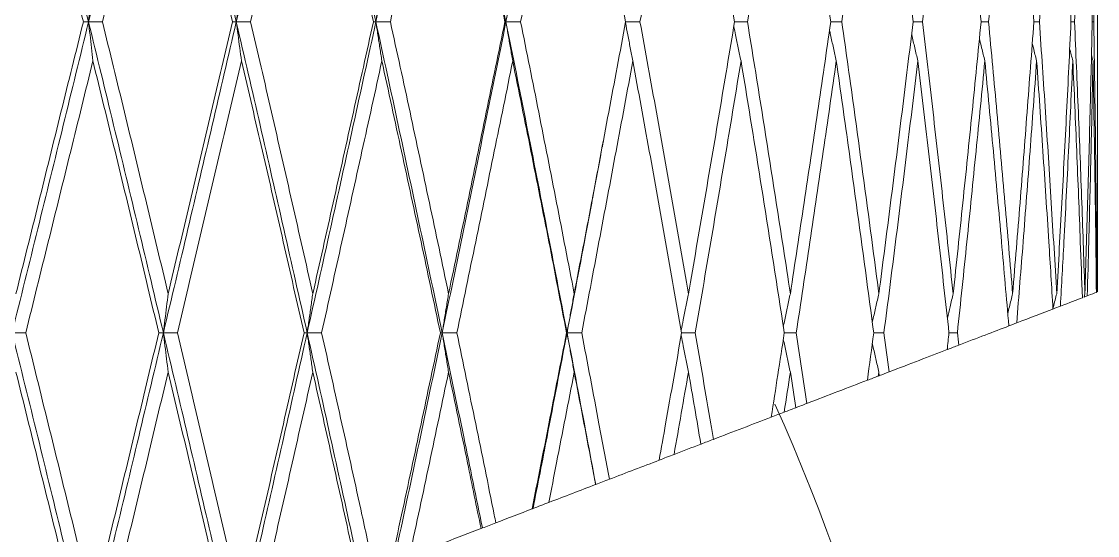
# Model space of a CAD drawing. Extents: x 1661 to 2451, y 0 to 579.
# Drawn here: x 2173.46 to 2183.99, y 430.9 to 435.94 of the extents above; entities that cross this region are included whole.
import ezdxf

# ---------------------------------------------------------------- set-up
doc = ezdxf.new("R2010")
doc.units = 0
doc.header["$LTSCALE"] = 10
doc.header["$MEASUREMENT"] = 0
doc.layers.add('1', color=7, linetype='CONTINUOUS')
doc.layers.add('2', color=7, linetype='CONTINUOUS', true_color=0xffffff)

msp = doc.modelspace()

# ---------------------------------------------------------------- linework, layer by layer
at = {"layer": '1', "color": 7, "linetype": 'Continuous', "lineweight": 18}
msp.add_arc((2162.592, 423.984), 20, 3.7175, 24.2293, dxfattribs=at)
at = {"layer": '2', "color": 7, "linetype": 'Continuous', "lineweight": 18}
for p, q in [((2183.989, 434.768), (2183.989, 437.095)), ((2183.989, 433.289), (2183.989, 434.003)), ((2183.856, 433.238), (2183.857, 433.239)), ((2183.866, 433.272), (2183.857, 433.239)), ((2181.849, 432.505), (2181.843, 432.466)), ((2181.849, 432.505), (2181.853, 432.47))]:
    msp.add_line(p, q, dxfattribs=at)
for points, degree in [([(2173.363, 438.956), (2173.447, 438.622), (2173.615, 437.953), (2173.864, 436.946), (2174.03, 436.271), (2174.112, 435.933)], 3), ([(2174.112, 435.933), (2174.195, 436.271), (2174.359, 436.945), (2174.603, 437.953), (2174.764, 438.622), (2174.844, 438.956)], 3), ([(2174.844, 438.956), (2174.925, 438.622), (2175.085, 437.953), (2175.323, 436.946), (2175.48, 436.271), (2175.558, 435.933)], 3), ([(2176.252, 438.956), (2176.177, 438.622), (2176.024, 437.953), (2175.793, 436.945), (2175.637, 436.271), (2175.558, 435.933)], 3), ([(2176.925, 435.933), (2176.851, 436.271), (2176.703, 436.946), (2176.479, 437.953), (2176.328, 438.622), (2176.252, 438.956)], 3), ([(2176.925, 435.933), (2176.998, 436.271), (2177.144, 436.945), (2177.361, 437.953), (2177.503, 438.622), (2177.574, 438.956)], 3), ([(2177.574, 438.956), (2177.644, 438.622), (2177.785, 437.953), (2177.993, 436.946), (2178.13, 436.271), (2178.198, 435.933)], 3), ([(2178.796, 438.956), (2178.731, 438.622), (2178.6, 437.953), (2178.401, 436.945), (2178.266, 436.271), (2178.198, 435.933)], 3), ([(2173.401, 438.578), (2173.475, 438.285), (2173.622, 437.699), (2173.842, 436.818), (2173.988, 436.228), (2174.061, 435.933)], 3), ([(2174.891, 438.578), (2174.82, 438.285), (2174.679, 437.699), (2174.464, 436.818), (2174.32, 436.228), (2174.248, 435.933)], 3), ([(2174.891, 438.578), (2174.962, 438.285), (2175.102, 437.699), (2175.312, 436.818), (2175.451, 436.228), (2175.52, 435.933)], 3), ([(2176.307, 438.578), (2176.24, 438.285), (2176.106, 437.699), (2175.903, 436.818), (2175.767, 436.228), (2175.698, 435.933)], 3), ([(2176.307, 438.578), (2176.374, 438.285), (2176.507, 437.699), (2176.704, 436.818), (2176.835, 436.228), (2176.9, 435.933)], 3), ([(2177.067, 435.933), (2177.131, 436.228), (2177.259, 436.818), (2177.449, 437.699), (2177.574, 438.285), (2177.636, 438.578)], 3), ([(2177.636, 438.578), (2177.698, 438.285), (2177.822, 437.699), (2178.006, 436.818), (2178.127, 436.228), (2178.187, 435.933)], 3), ([(2178.866, 438.578), (2178.809, 438.285), (2178.694, 437.699), (2178.519, 436.818), (2178.401, 436.228), (2178.341, 435.933)], 3), ([(2178.866, 438.578), (2178.923, 438.285), (2179.036, 437.699), (2179.204, 436.818), (2179.315, 436.228), (2179.369, 435.933)], 3), ([(2179.51, 435.933), (2179.564, 436.228), (2179.671, 436.818), (2179.83, 437.699), (2179.933, 438.285), (2179.985, 438.578)], 3), ([(2179.985, 438.578), (2180.036, 438.285), (2180.138, 437.699), (2180.289, 436.818), (2180.387, 436.228), (2180.436, 435.933)], 3), ([(2180.982, 438.578), (2180.937, 438.285), (2180.845, 437.699), (2180.705, 436.818), (2180.61, 436.228), (2180.562, 435.933)], 3), ([(2180.982, 438.578), (2181.027, 438.285), (2181.117, 437.699), (2181.249, 436.818), (2181.335, 436.228), (2181.377, 435.933)], 3), ([(2181.486, 435.933), (2181.528, 436.228), (2181.611, 436.818), (2181.731, 437.699), (2181.81, 438.285), (2181.849, 438.578)], 3), ([(2181.849, 438.578), (2181.887, 438.285), (2181.964, 437.699), (2182.076, 436.818), (2182.148, 436.228), (2182.184, 435.933)], 3), ([(2182.576, 438.578), (2182.544, 438.285), (2182.48, 437.699), (2182.38, 436.818), (2182.311, 436.228), (2182.276, 435.933)], 3), ([(2182.576, 438.578), (2182.608, 438.285), (2182.671, 437.699), (2182.762, 436.818), (2182.82, 436.228), (2182.849, 435.933)], 3), ([(2182.922, 435.933), (2182.95, 436.228), (2183.005, 436.818), (2183.083, 437.699), (2183.134, 438.285), (2183.158, 438.578)], 3), ([(2183.158, 438.578), (2183.183, 438.285), (2183.231, 437.699), (2183.3, 436.818), (2183.344, 436.228), (2183.366, 435.933)], 3), ([(2183.59, 438.578), (2183.572, 438.285), (2183.537, 437.699), (2183.48, 436.818), (2183.44, 436.228), (2183.42, 435.933)], 3), ([(2183.59, 438.578), (2183.607, 438.285), (2183.64, 437.699), (2183.687, 436.818), (2183.716, 436.228), (2183.729, 435.933)], 3), ([(2183.764, 435.933), (2183.777, 436.228), (2183.802, 436.818), (2183.836, 437.699), (2183.856, 438.285), (2183.866, 438.578)], 3), ([(2183.866, 438.578), (2183.875, 438.285), (2183.893, 437.699), (2183.917, 436.818), (2183.931, 436.228), (2183.937, 435.933)], 3), ([(2183.984, 438.578), (2183.982, 438.285), (2183.977, 437.699), (2183.966, 436.818), (2183.957, 436.228), (2183.952, 435.933)], 3), ([(2174.154, 436.315), (2174.15, 436.272), (2174.14, 436.188), (2174.126, 436.061), (2174.117, 435.976), (2174.112, 435.933)], 3), ([(2175.609, 436.315), (2175.603, 436.272), (2175.592, 436.188), (2175.575, 436.061), (2175.564, 435.976), (2175.558, 435.933)], 3), ([(2176.983, 436.315), (2176.977, 436.272), (2176.964, 436.188), (2176.944, 436.061), (2176.931, 435.976), (2176.925, 435.933)], 3), ([(2178.264, 436.315), (2178.257, 436.272), (2178.242, 436.188), (2178.22, 436.061), (2178.205, 435.976), (2178.198, 435.933)], 3), ([(2173.363, 432.889), (2173.447, 433.228), (2173.615, 433.907), (2173.865, 434.922), (2174.03, 435.597), (2174.112, 435.933)], 3), ([(2173.401, 433.272), (2173.475, 433.569), (2173.623, 434.162), (2173.842, 435.049), (2173.988, 435.639), (2174.061, 435.933)], 3), ([(2174.061, 435.933), (2174.066, 435.933), (2174.078, 435.933), (2174.095, 435.933), (2174.106, 435.933), (2174.112, 435.933)], 3), ([(2174.112, 435.933), (2174.127, 435.933), (2174.157, 435.933), (2174.203, 435.933), (2174.233, 435.933), (2174.248, 435.933)], 3), ([(2174.844, 432.889), (2174.764, 433.228), (2174.602, 433.907), (2174.358, 434.922), (2174.194, 435.597), (2174.112, 435.933)], 3), ([(2174.112, 435.933), (2174.117, 435.891), (2174.126, 435.806), (2174.14, 435.679), (2174.15, 435.594), (2174.154, 435.552)], 3), ([(2174.248, 435.933), (2174.32, 435.639), (2174.464, 435.049), (2174.678, 434.162), (2174.82, 433.569), (2174.891, 433.272)], 3), ([(2174.844, 432.889), (2174.925, 433.228), (2175.085, 433.907), (2175.323, 434.922), (2175.48, 435.597), (2175.558, 435.933)], 3), ([(2174.891, 433.272), (2174.962, 433.569), (2175.103, 434.162), (2175.312, 435.049), (2175.451, 435.639), (2175.52, 435.933)], 3), ([(2175.52, 435.933), (2175.524, 435.933), (2175.533, 435.933), (2175.546, 435.933), (2175.554, 435.933), (2175.558, 435.933)], 3), ([(2175.698, 435.933), (2175.683, 435.933), (2175.651, 435.933), (2175.605, 435.933), (2175.574, 435.933), (2175.558, 435.933)], 3), ([(2175.558, 435.933), (2175.637, 435.597), (2175.792, 434.922), (2176.023, 433.907), (2176.176, 433.228), (2176.252, 432.889)], 3), ([(2175.609, 435.552), (2175.603, 435.594), (2175.592, 435.679), (2175.575, 435.806), (2175.564, 435.891), (2175.558, 435.933)], 3), ([(2175.698, 435.933), (2175.767, 435.639), (2175.903, 435.049), (2176.106, 434.162), (2176.24, 433.569), (2176.307, 433.272)], 3), ([(2176.925, 435.933), (2176.851, 435.597), (2176.704, 434.922), (2176.48, 433.907), (2176.328, 433.228), (2176.252, 432.889)], 3), ([(2176.9, 435.933), (2176.835, 435.639), (2176.704, 435.049), (2176.507, 434.162), (2176.374, 433.569), (2176.307, 433.272)], 3), ([(2176.925, 435.933), (2176.922, 435.933), (2176.916, 435.933), (2176.908, 435.933), (2176.902, 435.933), (2176.9, 435.933)], 3), ([(2176.925, 435.933), (2176.94, 435.933), (2176.972, 435.933), (2177.019, 435.933), (2177.051, 435.933), (2177.067, 435.933)], 3), ([(2177.574, 432.889), (2177.503, 433.228), (2177.36, 433.907), (2177.144, 434.922), (2176.998, 435.597), (2176.925, 435.933)], 3), ([(2176.925, 435.933), (2176.931, 435.891), (2176.944, 435.806), (2176.964, 435.679), (2176.977, 435.594), (2176.983, 435.552)], 3), ([(2177.067, 435.933), (2177.131, 435.639), (2177.259, 435.049), (2177.449, 434.162), (2177.574, 433.569), (2177.636, 433.272)], 3), ([(2177.574, 432.889), (2177.645, 433.228), (2177.785, 433.907), (2177.993, 434.922), (2178.13, 435.597), (2178.198, 435.933)], 3), ([(2177.636, 433.272), (2177.699, 433.569), (2177.822, 434.162), (2178.006, 435.049), (2178.127, 435.639), (2178.187, 435.933)], 3), ([(2178.187, 435.933), (2178.188, 435.933), (2178.191, 435.933), (2178.194, 435.933), (2178.197, 435.933), (2178.198, 435.933)], 3), ([(2178.341, 435.933), (2178.325, 435.933), (2178.294, 435.933), (2178.246, 435.933), (2178.214, 435.933), (2178.198, 435.933)], 3), ([(2178.198, 435.933), (2178.266, 435.597), (2178.401, 434.922), (2178.6, 433.907), (2178.731, 433.228), (2178.796, 432.889)], 3), ([(2178.264, 435.552), (2178.257, 435.594), (2178.242, 435.679), (2178.22, 435.806), (2178.205, 435.891), (2178.198, 435.933)], 3), ([(2178.341, 435.933), (2178.401, 435.639), (2178.519, 435.049), (2178.694, 434.162), (2178.809, 433.569), (2178.866, 433.272)], 3), ([(2179.369, 435.933), (2179.315, 435.639), (2179.204, 435.049), (2179.037, 434.162), (2178.923, 433.569), (2178.866, 433.272)], 3), ([(2179.367, 435.933), (2179.383, 435.933), (2179.414, 435.933), (2179.462, 435.933), (2179.494, 435.933), (2179.51, 435.933)], 3), ([(2179.51, 435.933), (2179.564, 435.639), (2179.671, 435.049), (2179.829, 434.162), (2179.933, 433.569), (2179.985, 433.272)], 3), ([(2179.985, 433.272), (2180.036, 433.569), (2180.138, 434.162), (2180.289, 435.049), (2180.387, 435.639), (2180.436, 435.933)], 3), ([(2180.562, 435.933), (2180.61, 435.639), (2180.705, 435.049), (2180.845, 434.162), (2180.937, 433.569), (2180.982, 433.272)], 3), ([(2181.377, 435.933), (2181.335, 435.639), (2181.249, 435.049), (2181.117, 434.162), (2181.027, 433.569), (2180.982, 433.272)], 3), ([(2181.486, 435.933), (2181.528, 435.639), (2181.61, 435.049), (2181.731, 434.162), (2181.81, 433.569), (2181.849, 433.272)], 3), ([(2181.849, 433.272), (2181.887, 433.569), (2181.964, 434.162), (2182.076, 435.049), (2182.148, 435.639), (2182.184, 435.933)], 3), ([(2182.276, 435.933), (2182.311, 435.639), (2182.379, 435.049), (2182.48, 434.162), (2182.544, 433.569), (2182.576, 433.272)], 3), ([(2182.849, 435.933), (2182.82, 435.639), (2182.762, 435.049), (2182.671, 434.162), (2182.608, 433.569), (2182.576, 433.272)], 3), ([(2182.922, 435.933), (2182.95, 435.639), (2183.005, 435.049), (2183.083, 434.162), (2183.134, 433.569), (2183.158, 433.272)], 3), ([(2183.158, 433.272), (2183.183, 433.569), (2183.231, 434.162), (2183.3, 435.049), (2183.344, 435.639), (2183.366, 435.933)], 3), ([(2183.42, 435.933), (2183.44, 435.639), (2183.48, 435.049), (2183.537, 434.162), (2183.572, 433.569), (2183.59, 433.272)], 3), ([(2183.729, 435.933), (2183.716, 435.639), (2183.687, 435.049), (2183.64, 434.162), (2183.607, 433.569), (2183.59, 433.272)], 3), ([(2183.729, 435.933), (2183.741, 435.933), (2183.753, 435.933), (2183.764, 435.933)], 3), ([(2183.764, 435.933), (2183.777, 435.639), (2183.802, 435.049), (2183.836, 434.162), (2183.856, 433.569), (2183.866, 433.272)], 3), ([(2183.866, 433.272), (2183.875, 433.569), (2183.893, 434.162), (2183.917, 435.049), (2183.931, 435.639), (2183.937, 435.933)], 3), ([(2183.952, 435.933), (2183.947, 435.933), (2183.942, 435.933), (2183.937, 435.933)], 3), ([(2183.716, 435.67), (2183.726, 435.631), (2183.737, 435.591), (2183.747, 435.552)], 3), ([(2174.154, 435.552), (2174.082, 435.257), (2173.937, 434.666), (2173.718, 433.779), (2173.57, 433.186), (2173.497, 432.889)], 3), ([(2174.154, 435.552), (2174.227, 435.257), (2174.371, 434.666), (2174.586, 433.779), (2174.728, 433.186), (2174.799, 432.889)], 3), ([(2174.982, 432.889), (2175.053, 433.186), (2175.193, 433.779), (2175.402, 434.666), (2175.54, 435.257), (2175.609, 435.552)], 3), ([(2175.609, 435.552), (2175.678, 435.257), (2175.815, 434.666), (2176.019, 433.779), (2176.153, 433.186), (2176.221, 432.889)], 3), ([(2176.983, 435.552), (2176.919, 435.257), (2176.789, 434.666), (2176.592, 433.779), (2176.46, 433.186), (2176.393, 432.889)], 3), ([(2176.983, 435.552), (2177.048, 435.257), (2177.176, 434.666), (2177.367, 433.779), (2177.493, 433.186), (2177.556, 432.889)], 3), ([(2177.717, 432.889), (2177.779, 433.186), (2177.902, 433.779), (2178.084, 434.666), (2178.205, 435.257), (2178.264, 435.552)], 3), ([(2178.264, 435.552), (2178.324, 435.257), (2178.443, 434.666), (2178.619, 433.779), (2178.734, 433.186), (2178.792, 432.889)], 3), ([(2179.44, 435.552), (2179.386, 435.257), (2179.276, 434.666), (2179.109, 433.779), (2178.996, 433.186), (2178.94, 432.889)], 3), ([(2179.44, 435.552), (2179.494, 435.257), (2179.602, 434.666), (2179.761, 433.779), (2179.866, 433.186), (2179.918, 432.889)], 3), ([(2180.051, 432.889), (2180.102, 433.186), (2180.204, 433.779), (2180.353, 434.666), (2180.451, 435.257), (2180.499, 435.552)], 3), ([(2180.499, 435.552), (2180.548, 435.257), (2180.644, 434.666), (2180.785, 433.779), (2180.877, 433.186), (2180.923, 432.889)], 3), ([(2181.432, 435.552), (2181.39, 435.257), (2181.305, 434.666), (2181.174, 433.779), (2181.085, 433.186), (2181.04, 432.889)], 3), ([(2181.432, 435.552), (2181.474, 435.257), (2181.557, 434.666), (2181.679, 433.779), (2181.759, 433.186), (2181.798, 432.889)], 3), ([(2181.898, 432.889), (2181.937, 433.186), (2182.013, 433.779), (2182.123, 434.666), (2182.195, 435.257), (2182.23, 435.552)], 3), ([(2182.23, 435.552), (2182.266, 435.257), (2182.335, 434.666), (2182.437, 433.779), (2182.502, 433.186), (2182.535, 432.889)], 3), ([(2182.886, 435.552), (2182.858, 435.257), (2182.8, 434.666), (2182.711, 433.779), (2182.649, 433.186), (2182.617, 432.889)], 3), ([(2183.945, 435.552), (2183.939, 435.571), (2183.934, 435.591), (2183.929, 435.61)], 3), ([(2179.141, 434.711), (2179.152, 434.77)], 1), ([(2174.891, 433.272), (2174.886, 433.23), (2174.875, 433.145), (2174.86, 433.017), (2174.85, 432.931), (2174.844, 432.889)], 3), ([(2176.307, 433.272), (2176.301, 433.23), (2176.289, 433.145), (2176.271, 433.017), (2176.258, 432.931), (2176.252, 432.889)], 3), ([(2177.636, 433.272), (2177.629, 433.23), (2177.615, 433.145), (2177.594, 433.017), (2177.581, 432.931), (2177.574, 432.889)], 3), ([(2178.866, 433.272), (2178.858, 433.23), (2178.843, 433.145), (2178.819, 433.017), (2178.804, 432.931), (2178.796, 432.889)], 3), ([(2183.626, 433.15), (2183.713, 433.184), (2183.785, 433.211), (2183.841, 433.233)], 3), ([(2183.857, 433.239), (2183.867, 433.243), (2183.878, 433.247), (2183.888, 433.251)], 3), ([(2183.888, 433.251), (2183.933, 433.268), (2183.963, 433.279), (2183.978, 433.285)], 3), ([(2183.984, 433.287), (2183.984, 433.287), (2183.984, 433.288), (2183.984, 433.288)], 3), ([(2183.553, 433.122), (2183.577, 433.131), (2183.602, 433.141), (2183.626, 433.15)], 3), ([(2183.198, 432.986), (2183.333, 433.038), (2183.452, 433.083), (2183.553, 433.122)], 3), ([(2182.63, 432.768), (2182.811, 432.837), (2182.974, 432.9), (2183.121, 432.956)], 3), ([(2183.121, 432.956), (2183.146, 432.966), (2183.172, 432.976), (2183.198, 432.986)], 3), ([(2173.497, 432.889), (2173.482, 432.889), (2173.452, 432.889), (2173.408, 432.889), (2173.378, 432.889), (2173.363, 432.889)], 3), ([(2173.363, 432.889), (2173.447, 432.55), (2173.615, 431.871), (2173.864, 430.851), (2174.03, 430.17), (2174.112, 429.83)], 3), ([(2173.497, 432.889), (2173.57, 432.592), (2173.717, 431.999), (2173.937, 431.107), (2174.082, 430.512), (2174.154, 430.215)], 3), ([(2174.844, 432.889), (2174.764, 432.55), (2174.603, 431.871), (2174.359, 430.851), (2174.195, 430.17), (2174.112, 429.83)], 3), ([(2174.799, 432.889), (2174.728, 432.592), (2174.586, 431.999), (2174.371, 431.107), (2174.227, 430.512), (2174.154, 430.215)], 3), ([(2174.844, 432.889), (2174.839, 432.889), (2174.829, 432.889), (2174.814, 432.889), (2174.804, 432.889), (2174.799, 432.889)], 3), ([(2174.844, 432.889), (2174.86, 432.889), (2174.89, 432.889), (2174.936, 432.889), (2174.967, 432.889), (2174.982, 432.889)], 3), ([(2174.844, 432.889), (2174.85, 432.846), (2174.86, 432.761), (2174.875, 432.633), (2174.886, 432.547), (2174.891, 432.505)], 3), ([(2174.982, 432.889), (2175.053, 432.592), (2175.193, 431.999), (2175.402, 431.107), (2175.54, 430.512), (2175.609, 430.215)], 3), ([(2175.609, 430.215), (2175.678, 430.512), (2175.815, 431.107), (2176.019, 431.999), (2176.154, 432.592), (2176.221, 432.889)], 3), ([(2176.221, 432.889), (2176.224, 432.889), (2176.231, 432.889), (2176.242, 432.889), (2176.249, 432.889), (2176.252, 432.889)], 3), ([(2176.393, 432.889), (2176.378, 432.889), (2176.346, 432.889), (2176.299, 432.889), (2176.268, 432.889), (2176.252, 432.889)], 3), ([(2176.307, 432.505), (2176.301, 432.547), (2176.289, 432.633), (2176.271, 432.761), (2176.258, 432.846), (2176.252, 432.889)], 3), ([(2177.574, 432.889), (2177.572, 432.889), (2177.568, 432.889), (2177.562, 432.889), (2177.558, 432.889), (2177.556, 432.889)], 3), ([(2177.574, 432.889), (2177.59, 432.889), (2177.621, 432.889), (2177.669, 432.889), (2177.701, 432.889), (2177.717, 432.889)], 3), ([(2177.574, 432.889), (2177.581, 432.846), (2177.594, 432.761), (2177.615, 432.633), (2177.629, 432.547), (2177.636, 432.505)], 3), ([(2178.792, 432.889), (2178.792, 432.889), (2178.793, 432.889), (2178.795, 432.889), (2178.796, 432.889), (2178.796, 432.889)], 3), ([(2178.94, 432.889), (2178.924, 432.889), (2178.892, 432.889), (2178.844, 432.889), (2178.812, 432.889), (2178.796, 432.889)], 3), ([(2178.866, 432.505), (2178.858, 432.547), (2178.843, 432.633), (2178.819, 432.761), (2178.804, 432.846), (2178.796, 432.889)], 3), ([(2180.795, 432.063), (2180.838, 432.339), (2180.881, 432.614), (2180.923, 432.889)], 3), ([(2181.04, 432.889), (2181.075, 432.658), (2181.11, 432.428), (2181.144, 432.197)], 3), ([(2181.798, 432.889), (2181.778, 432.734), (2181.757, 432.579), (2181.736, 432.425)], 3), ([(2181.898, 432.889), (2181.915, 432.761), (2181.931, 432.634), (2181.948, 432.506)], 3), ([(2182.517, 432.724), (2182.523, 432.779), (2182.529, 432.834), (2182.535, 432.889)], 3), ([(2182.617, 432.889), (2182.622, 432.848), (2182.626, 432.808), (2182.63, 432.768)], 3), ([(2181.948, 432.506), (2182.152, 432.584), (2182.341, 432.657), (2182.517, 432.724)], 3), ([(2182.523, 432.727), (2182.522, 432.733), (2182.52, 432.738), (2182.519, 432.744)], 3), ([(2182.523, 432.727), (2182.559, 432.74), (2182.594, 432.754), (2182.63, 432.768)], 3), ([(2173.401, 432.505), (2173.475, 432.208), (2173.622, 431.614), (2173.842, 430.723), (2173.988, 430.128), (2174.061, 429.83)], 3), ([(2174.891, 432.505), (2174.82, 432.208), (2174.678, 431.614), (2174.464, 430.723), (2174.32, 430.128), (2174.248, 429.83)], 3), ([(2179.985, 432.505), (2179.938, 432.236), (2179.891, 431.967), (2179.844, 431.698)], 3), ([(2179.985, 432.505), (2180.025, 432.27), (2180.066, 432.034), (2180.106, 431.799)], 3), ([(2180.922, 432.112), (2180.942, 432.243), (2180.962, 432.374), (2180.982, 432.505)], 3), ([(2180.982, 432.505), (2181, 432.388), (2181.017, 432.272), (2181.035, 432.156)], 3), ([(2181.853, 432.47), (2181.885, 432.482), (2181.916, 432.494), (2181.948, 432.506)], 3), ([(2181.144, 432.197), (2181.352, 432.277), (2181.549, 432.353), (2181.736, 432.425)], 3), ([(2181.736, 432.425), (2181.772, 432.438), (2181.808, 432.452), (2181.843, 432.466)], 3), ([(2181.843, 432.466), (2181.847, 432.467), (2181.85, 432.468), (2181.853, 432.47)], 3), ([(2181.035, 432.156), (2181.072, 432.17), (2181.108, 432.184), (2181.144, 432.197)], 3), ([(2180.795, 432.063), (2180.837, 432.08), (2180.879, 432.096), (2180.922, 432.112)], 3), ([(2180.922, 432.112), (2180.96, 432.127), (2180.998, 432.141), (2181.035, 432.156)], 3), ([(2180.229, 431.846), (2180.424, 431.921), (2180.613, 431.993), (2180.795, 432.063)], 3), ([(2179.844, 431.698), (2179.932, 431.732), (2180.02, 431.766), (2180.106, 431.799)], 3), ([(2180.108, 431.8), (2180.148, 431.815), (2180.188, 431.831), (2180.229, 431.846)], 3), ([(2179.698, 431.642), (2179.746, 431.661), (2179.795, 431.68), (2179.844, 431.698)], 3), ([(2179.211, 431.455), (2179.376, 431.519), (2179.539, 431.581), (2179.698, 431.642)], 3), ([(2179.077, 431.404), (2179.121, 431.421), (2179.166, 431.438), (2179.211, 431.455)], 3), ([(2178.618, 431.228), (2178.773, 431.287), (2178.926, 431.346), (2179.076, 431.404)], 3), ([(2178.463, 431.168), (2178.514, 431.188), (2178.566, 431.208), (2178.618, 431.228)], 3), ([(2178.1, 431.029), (2178.219, 431.075), (2178.337, 431.12), (2178.454, 431.165)], 3), ([(2178.454, 431.165), (2178.457, 431.166), (2178.46, 431.167), (2178.463, 431.168)], 3), ([(2177.967, 430.978), (2178.011, 430.995), (2178.056, 431.012), (2178.1, 431.029)], 3), ([(2177.255, 430.704), (2177.492, 430.796), (2177.726, 430.885), (2177.954, 430.973)], 3), ([(2177.954, 430.973), (2177.958, 430.975), (2177.963, 430.976), (2177.967, 430.978)], 3)]:
    msp.add_open_spline(points, degree=degree, dxfattribs=at)
for points, knots in [([(2179.368, 435.926), (2179.376, 435.886), (2179.391, 435.804), (2179.415, 435.679), (2179.432, 435.594), (2179.44, 435.552)], [0, 0, 0, 0, 0.320811, 0.660405, 1, 1, 1, 1]), ([(2180.499, 435.552), (2180.49, 435.594), (2180.472, 435.679), (2180.449, 435.791), (2180.434, 435.861), (2180.429, 435.889)], [0, 0, 0, 0, 0.376781, 0.753563, 1, 1, 1, 1]), ([(2180.562, 435.933), (2180.546, 435.933), (2180.514, 435.933), (2180.472, 435.933), (2180.446, 435.933), (2180.436, 435.933)], [0, 0, 0, 0, 0.377133, 0.754266, 1, 1, 1, 1]), ([(2181.377, 435.933), (2181.383, 435.933), (2181.404, 435.933), (2181.44, 435.933), (2181.471, 435.933), (2181.486, 435.933)], [0, 0, 0, 0, 0.148522, 0.574261, 1, 1, 1, 1]), ([(2182.276, 435.933), (2182.261, 435.933), (2182.231, 435.933), (2182.2, 435.933), (2182.185, 435.933), (2182.184, 435.933)], [0, 0, 0, 0, 0.492097, 0.984193, 1, 1, 1, 1]), ([(2182.849, 435.933), (2182.859, 435.933), (2182.883, 435.933), (2182.908, 435.933), (2182.922, 435.933)], [0, 0, 0, 0, 0.408965, 1, 1, 1, 1]), ([(2183.42, 435.933), (2183.406, 435.933), (2183.388, 435.933), (2183.37, 435.933), (2183.366, 435.933)], [0, 0, 0, 0, 0.758007, 1, 1, 1, 1]), ([(2183.952, 435.933), (2183.957, 435.639), (2183.966, 435.049), (2183.977, 434.167), (2183.982, 433.579), (2183.984, 433.287)], [0, 0, 0, 0, 0.335238, 0.670476, 1, 1, 1, 1]), ([(2181.365, 435.851), (2181.369, 435.836), (2181.381, 435.779), (2181.404, 435.679), (2181.423, 435.594), (2181.432, 435.552)], [0, 0, 0, 0, 0.151268, 0.575634, 1, 1, 1, 1]), ([(2182.23, 435.552), (2182.22, 435.594), (2182.2, 435.679), (2182.18, 435.765), (2182.17, 435.809), (2182.169, 435.811)], [0, 0, 0, 0, 0.489768, 0.979536, 1, 1, 1, 1]), ([(2182.833, 435.769), (2182.84, 435.739), (2182.858, 435.666), (2182.875, 435.594), (2182.886, 435.552)], [0, 0, 0, 0, 0.414948, 1, 1, 1, 1]), ([(2183.393, 435.552), (2183.382, 435.594), (2183.368, 435.651), (2183.354, 435.708), (2183.35, 435.722)], [0, 0, 0, 0, 0.745736, 1, 1, 1, 1]), ([(2182.886, 435.552), (2182.914, 435.257), (2182.97, 434.666), (2183.048, 433.801), (2183.097, 433.23), (2183.121, 432.956)], [0, 0, 0, 0, 0.341968, 0.683936, 1, 1, 1, 1]), ([(2183.198, 432.986), (2183.219, 433.25), (2183.264, 433.811), (2183.329, 434.666), (2183.372, 435.257), (2183.393, 435.552)], [0, 0, 0, 0, 0.308169, 0.654085, 1, 1, 1, 1]), ([(2183.393, 435.552), (2183.414, 435.257), (2183.455, 434.666), (2183.508, 433.856), (2183.54, 433.341), (2183.553, 433.122)], [0, 0, 0, 0, 0.365257, 0.730514, 1, 1, 1, 1]), ([(2183.747, 435.552), (2183.734, 435.257), (2183.706, 434.666), (2183.665, 433.865), (2183.638, 433.36), (2183.626, 433.15)], [0, 0, 0, 0, 0.369515, 0.73903, 1, 1, 1, 1]), ([(2183.747, 435.552), (2183.761, 435.257), (2183.786, 434.666), (2183.817, 433.893), (2183.834, 433.415), (2183.841, 433.233)], [0, 0, 0, 0, 0.382614, 0.765228, 1, 1, 1, 1]), ([(2183.888, 433.251), (2183.894, 433.427), (2183.907, 433.899), (2183.926, 434.666), (2183.939, 435.257), (2183.945, 435.552)], [0, 0, 0, 0, 0.228711, 0.614355, 1, 1, 1, 1]), ([(2183.945, 435.552), (2183.95, 435.257), (2183.961, 434.666), (2183.971, 433.91), (2183.976, 433.45), (2183.978, 433.285)], [0, 0, 0, 0, 0.391448, 0.782896, 1, 1, 1, 1]), ([(2179.141, 434.712), (2179.091, 434.444), (2178.977, 433.837), (2178.861, 433.228), (2178.796, 432.889)], [0, 0, 0, 0, 0.442397, 1, 1, 1, 1]), ([(2183.989, 434.768), (2183.989, 434.566), (2183.988, 434.073), (2183.986, 433.579), (2183.984, 433.288)], [0, 0, 0, 0, 0.410198, 1, 1, 1, 1]), ([(2183.988, 434.374), (2183.989, 434.176), (2183.989, 433.814), (2183.988, 433.452), (2183.988, 433.289)], [0, 0, 0, 0, 0.549457, 1, 1, 1, 1]), ([(2179.985, 433.272), (2179.976, 433.23), (2179.959, 433.145), (2179.935, 433.025), (2179.92, 432.948), (2179.913, 432.914)], [0, 0, 0, 0, 0.357175, 0.714349, 1, 1, 1, 1]), ([(2180.982, 433.272), (2180.973, 433.23), (2180.954, 433.145), (2180.931, 433.038), (2180.918, 432.974), (2180.913, 432.952)], [0, 0, 0, 0, 0.399022, 0.798045, 1, 1, 1, 1]), ([(2181.849, 433.272), (2181.839, 433.23), (2181.819, 433.145), (2181.798, 433.051), (2181.786, 433), (2181.784, 432.991)], [0, 0, 0, 0, 0.454316, 0.908633, 1, 1, 1, 1]), ([(2182.576, 433.272), (2182.566, 433.23), (2182.547, 433.15), (2182.528, 433.07), (2182.519, 433.032)], [0, 0, 0, 0, 0.532535, 1, 1, 1, 1]), ([(2183.158, 433.272), (2183.148, 433.23), (2183.132, 433.165), (2183.115, 433.1), (2183.11, 433.077)], [0, 0, 0, 0, 0.655569, 1, 1, 1, 1]), ([(2183.59, 433.272), (2183.579, 433.23), (2183.566, 433.182), (2183.554, 433.133), (2183.553, 433.128)], [0, 0, 0, 0, 0.884229, 1, 1, 1, 1]), ([(2175.511, 430.035), (2175.448, 430.307), (2175.307, 430.92), (2175.085, 431.871), (2174.925, 432.55), (2174.844, 432.889)], [0, 0, 0, 0, 0.285454, 0.642727, 1, 1, 1, 1]), ([(2175.615, 430.075), (2175.674, 430.334), (2175.811, 430.933), (2176.024, 431.871), (2176.176, 432.55), (2176.252, 432.889)], [0, 0, 0, 0, 0.275365, 0.637682, 1, 1, 1, 1]), ([(2176.252, 432.889), (2176.328, 432.55), (2176.479, 431.871), (2176.653, 431.081), (2176.751, 430.631), (2176.775, 430.52)], [0, 0, 0, 0, 0.430297, 0.860595, 1, 1, 1, 1]), ([(2176.393, 432.889), (2176.46, 432.592), (2176.592, 431.999), (2176.763, 431.226), (2176.867, 430.75), (2176.906, 430.571)], [0, 0, 0, 0, 0.384399, 0.768799, 1, 1, 1, 1]), ([(2177.556, 432.889), (2177.493, 432.592), (2177.367, 431.999), (2177.207, 431.247), (2177.108, 430.793), (2177.074, 430.635)], [0, 0, 0, 0, 0.395413, 0.790825, 1, 1, 1, 1]), ([(2177.574, 432.889), (2177.503, 432.55), (2177.361, 431.871), (2177.202, 431.122), (2177.114, 430.714), (2177.1, 430.645)], [0, 0, 0, 0, 0.454185, 0.90837, 1, 1, 1, 1]), ([(2177.967, 430.978), (2177.906, 431.276), (2177.776, 431.913), (2177.644, 432.55), (2177.574, 432.889)], [0, 0, 0, 0, 0.466872, 1, 1, 1, 1]), ([(2177.717, 432.889), (2177.779, 432.592), (2177.902, 431.999), (2178.029, 431.378), (2178.094, 431.055), (2178.1, 431.029)], [0, 0, 0, 0, 0.478942, 0.957884, 1, 1, 1, 1]), ([(2178.454, 431.165), (2178.509, 431.443), (2178.622, 432.018), (2178.734, 432.592), (2178.792, 432.889)], [0, 0, 0, 0, 0.483353, 1, 1, 1, 1]), ([(2178.463, 431.168), (2178.509, 431.402), (2178.621, 431.977), (2178.731, 432.55), (2178.796, 432.889)], [0, 0, 0, 0, 0.407948, 1, 1, 1, 1]), ([(2178.796, 432.889), (2178.861, 432.55), (2178.955, 432.055), (2179.048, 431.56), (2179.077, 431.404)], [0, 0, 0, 0, 0.685859, 1, 1, 1, 1]), ([(2178.94, 432.889), (2178.996, 432.592), (2179.087, 432.115), (2179.177, 431.636), (2179.211, 431.455)], [0, 0, 0, 0, 0.621213, 1, 1, 1, 1]), ([(2179.918, 432.889), (2179.866, 432.592), (2179.793, 432.177), (2179.719, 431.761), (2179.698, 431.642)], [0, 0, 0, 0, 0.714265, 1, 1, 1, 1]), ([(2179.913, 432.863), (2179.92, 432.829), (2179.935, 432.752), (2179.959, 432.633), (2179.976, 432.547), (2179.985, 432.505)], [0, 0, 0, 0, 0.285506, 0.642753, 1, 1, 1, 1]), ([(2179.918, 432.889), (2179.93, 432.889), (2179.959, 432.889), (2180.003, 432.889), (2180.035, 432.889), (2180.051, 432.889)], [0, 0, 0, 0, 0.285112, 0.642556, 1, 1, 1, 1]), ([(2180.051, 432.889), (2180.102, 432.592), (2180.161, 432.245), (2180.22, 431.897), (2180.229, 431.846)], [0, 0, 0, 0, 0.853785, 1, 1, 1, 1]), ([(2180.982, 432.505), (2180.973, 432.547), (2180.954, 432.633), (2180.931, 432.739), (2180.918, 432.804), (2180.913, 432.825)], [0, 0, 0, 0, 0.399396, 0.798792, 1, 1, 1, 1]), ([(2181.04, 432.889), (2181.025, 432.889), (2180.993, 432.889), (2180.954, 432.889), (2180.931, 432.889), (2180.923, 432.889)], [0, 0, 0, 0, 0.399876, 0.799753, 1, 1, 1, 1]), ([(2181.798, 432.889), (2181.801, 432.889), (2181.819, 432.889), (2181.853, 432.889), (2181.883, 432.889), (2181.898, 432.889)], [0, 0, 0, 0, 0.08762, 0.54381, 1, 1, 1, 1]), ([(2182.617, 432.889), (2182.603, 432.889), (2182.575, 432.889), (2182.548, 432.889), (2182.535, 432.889)], [0, 0, 0, 0, 0.536313, 1, 1, 1, 1]), ([(2181.784, 432.786), (2181.786, 432.777), (2181.798, 432.726), (2181.819, 432.633), (2181.839, 432.547), (2181.849, 432.505)], [0, 0, 0, 0, 0.089738, 0.544869, 1, 1, 1, 1]), ([(2174.891, 432.505), (2174.962, 432.208), (2175.102, 431.614), (2175.297, 430.787), (2175.421, 430.255), (2175.475, 430.021)], [0, 0, 0, 0, 0.359014, 0.718028, 1, 1, 1, 1]), ([(2175.768, 430.134), (2175.813, 430.33), (2175.926, 430.824), (2176.106, 431.614), (2176.24, 432.208), (2176.307, 432.505)], [0, 0, 0, 0, 0.248032, 0.624016, 1, 1, 1, 1]), ([(2176.307, 432.505), (2176.374, 432.208), (2176.507, 431.614), (2176.654, 430.949), (2176.735, 430.581), (2176.751, 430.511)], [0, 0, 0, 0, 0.446992, 0.893983, 1, 1, 1, 1]), ([(2177.636, 432.505), (2177.574, 432.208), (2177.449, 431.614), (2177.321, 431.014), (2177.256, 430.711), (2177.255, 430.704)], [0, 0, 0, 0, 0.494982, 0.989964, 1, 1, 1, 1]), ([(2177.636, 432.505), (2177.699, 432.208), (2177.805, 431.698), (2177.91, 431.187), (2177.954, 430.973)], [0, 0, 0, 0, 0.581603, 1, 1, 1, 1]), ([(2178.618, 431.228), (2178.643, 431.357), (2178.726, 431.783), (2178.809, 432.208), (2178.866, 432.505)], [0, 0, 0, 0, 0.302484, 1, 1, 1, 1]), ([(2178.866, 432.505), (2178.923, 432.208), (2178.993, 431.841), (2179.063, 431.474), (2179.076, 431.404)], [0, 0, 0, 0, 0.808782, 1, 1, 1, 1])]:
    msp.add_open_spline(points, degree=3, knots=knots, dxfattribs=at)

doc.saveas('drawing.dxf')
